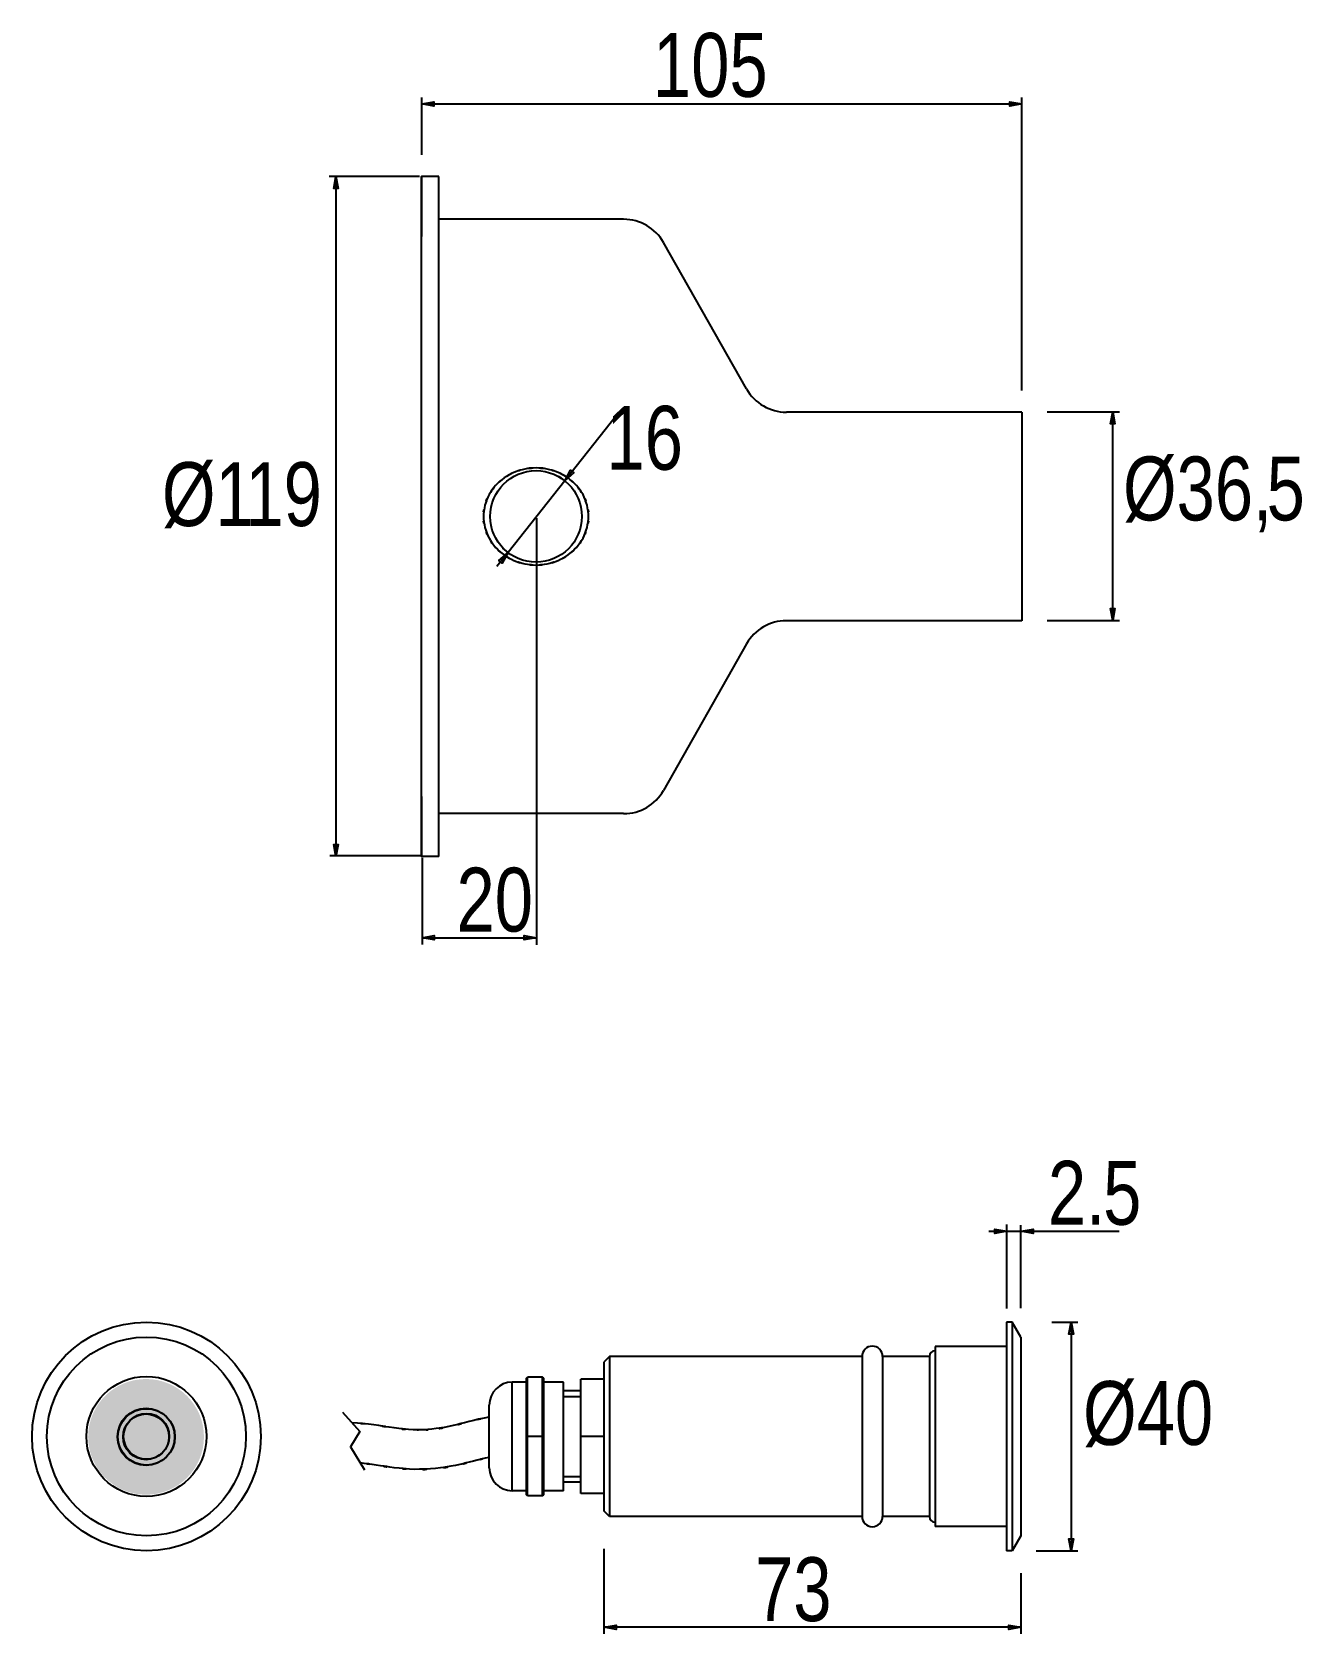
# Model space of a CAD drawing. Extents: x 8 to 156, y 25 to 212.
import ezdxf

# ---------------------------------------------------------------- set-up
doc = ezdxf.new("R2010")
doc.units = 0
doc.layers.add('LIVELLO_1', color=160, linetype='Continuous')
doc.styles.add('STD', font='txt')

# ---------------------------------------------------------------- blocks, each defined once
blk = doc.blocks.new('AI9-BLK1')
at = {"layer": 'LIVELLO_1'}
h = blk.add_hatch(color=250, dxfattribs=at)
h.dxf.hatch_style = 2
edge = h.paths.add_edge_path()
edge.add_spline(control_points=[(-60.73, -76.94), (-60.73, -76.94), (-60.73, -76.94), (-60.73, -76.94), (-62.59, -76.94), (-64.28, -76.18), (-65.5, -74.97), (-66.72, -73.74), (-67.48, -72.06), (-67.48, -70.19), (-67.48, -68.32), (-66.72, -66.64), (-65.5, -65.41), (-64.28, -64.2), (-62.59, -63.44), (-60.73, -63.44), (-58.86, -63.44), (-57.17, -64.2), (-55.95, -65.41), (-54.73, -66.64), (-53.97, -68.32), (-53.97, -70.19), (-53.97, -72.06), (-54.73, -73.74), (-55.95, -74.97), (-57.17, -76.18), (-58.86, -76.94), (-60.73, -76.94)], knot_values=[0, 0, 0, 0, 1, 1, 1, 2, 2, 2, 3, 3, 3, 4, 4, 4, 5, 5, 5, 6, 6, 6, 7, 7, 7, 8, 8, 8, 9, 9, 9, 9], degree=3, periodic=0)
edge = h.paths.add_edge_path(flags=16)
edge.add_spline(control_points=[(-60.73, -63.06), (-64.66, -63.06), (-67.85, -66.26), (-67.85, -70.19), (-67.85, -74.12), (-64.66, -77.32), (-60.73, -77.32), (-56.79, -77.32), (-53.6, -74.12), (-53.6, -70.19), (-53.6, -66.26), (-56.79, -63.06), (-60.73, -63.06)], knot_values=[0, 0, 0, 0, 1, 1, 1, 2, 2, 2, 3, 3, 3, 4, 4, 4, 4], degree=3, periodic=0)
h = blk.add_hatch(color=254, dxfattribs=at)
h.dxf.hatch_style = 2
edge = h.paths.add_edge_path()
edge.add_spline(control_points=[(-60.73, -63.44), (-62.59, -63.44), (-64.28, -64.2), (-65.5, -65.41), (-66.72, -66.64), (-67.48, -68.32), (-67.48, -70.19), (-67.48, -72.06), (-66.72, -73.74), (-65.5, -74.97), (-64.28, -76.18), (-62.59, -76.94), (-60.73, -76.94), (-58.86, -76.94), (-57.17, -76.18), (-55.95, -74.97), (-54.73, -73.74), (-53.97, -72.06), (-53.97, -70.19), (-53.97, -68.32), (-54.73, -66.64), (-55.95, -65.41), (-57.17, -64.2), (-58.86, -63.44), (-60.73, -63.44)], knot_values=[0, 0, 0, 0, 1, 1, 1, 2, 2, 2, 3, 3, 3, 4, 4, 4, 5, 5, 5, 6, 6, 6, 7, 7, 7, 8, 8, 8, 8], degree=3, periodic=0)
at = {"layer": 'LIVELLO_1', "color": 7}
for p, q in [((-28.55, 79.39), (-28.55, 86.11)), ((41.43, 51.89), (41.43, 86.11)), ((-28.55, 85.34), (41.42, 85.34)), ((-28.84, 76.89), (-39.35, 76.89)), ((-38.58, 76.89), (-38.58, -2.46)), ((-26.58, 76.89), (-28.58, 76.89)), ((-5.02, 71.88), (-26.58, 71.88)), ((9.32, 52.08), (-0.38, 69.18)), ((41.42, 49.38), (13.96, 49.38)), ((41.42, 49.38), (41.42, 25.04)), ((44.39, 49.4), (52.8, 49.4)), ((52.02, 25.07), (52.02, 49.4)), ((-11.88, 41.37), (-12.49, 41.85)), ((-15.19, 36.99), (-15.19, -12.79)), ((-18.51, 33.01), (-19.12, 33.49)), ((41.42, 25.04), (13.96, 25.04)), ((44.39, 25.07), (52.8, 25.07)), ((9.32, 22.34), (-0.38, 5.23)), ((-5.02, 2.53), (-26.58, 2.53)), ((-28.75, -2.41), (-39.28, -2.41)), ((-26.58, -2.47), (-28.58, -2.47)), ((-28.53, -2.62), (-28.53, -12.73)), ((-28.53, -11.95), (-15.21, -11.95)), ((39.67, -55.23), (39.67, -45.42)), ((41.31, -55.19), (41.31, -45.5)), ((40.31, -56.81), (39.65, -56.81)), ((39.65, -56.81), (39.65, -83.48)), ((41.31, -58.54), (40.31, -56.81)), ((40.31, -56.81), (40.31, -83.48)), ((44.92, -56.81), (47.95, -56.81)), ((47.17, -56.81), (47.17, -83.48)), ((39.65, -59.64), (31.31, -59.64)), ((31.31, -59.64), (31.31, -80.65)), ((41.31, -58.54), (41.31, -81.75)), ((-6.69, -60.81), (-7.35, -61.47)), ((-7.35, -61.47), (-7.35, -78.81)), ((22.78, -60.81), (-6.69, -60.81)), ((-6.69, -60.81), (-6.69, -79.48)), ((22.78, -60.81), (22.78, -79.48)), ((30.65, -60.81), (25.18, -60.81)), ((25.18, -60.81), (25.18, -79.48)), ((-16.35, -63.35), (-16.22, -63.21)), ((-16.35, -70.14), (-16.35, -63.35)), ((-14.49, -63.21), (-16.22, -63.21)), ((-14.35, -63.35), (-14.49, -63.21)), ((-14.49, -70.14), (-14.49, -63.21)), ((-14.35, -70.14), (-14.35, -63.35)), ((-7.35, -63.47), (-10.02, -63.47)), ((-16.35, -63.81), (-18.02, -63.81)), ((-12.02, -63.81), (-14.35, -63.81)), ((-10.02, -64.81), (-12.02, -64.81)), ((-12.02, -65.48), (-10.02, -65.48)), ((-16.35, -76.94), (-16.35, -70.14)), ((-16.35, -70.14), (-16.22, -70.14)), ((-14.49, -70.14), (-16.22, -70.14)), ((-14.35, -70.14), (-14.49, -70.14)), ((-14.49, -77.07), (-14.49, -70.14)), ((-14.35, -76.94), (-14.35, -70.14)), ((-7.35, -70.14), (-10.02, -70.14)), ((-16.35, -76.48), (-18.02, -76.48)), ((-12.02, -76.48), (-14.35, -76.48)), ((-12.02, -74.81), (-10.02, -74.81)), ((-10.02, -75.48), (-12.02, -75.48)), ((-16.22, -77.07), (-16.35, -76.94)), ((-14.49, -77.07), (-16.22, -77.07)), ((-14.49, -77.07), (-14.35, -76.94)), ((-7.35, -76.81), (-10.02, -76.81)), ((-6.69, -79.48), (-7.35, -78.81)), ((22.78, -79.48), (-6.69, -79.48)), ((30.65, -79.48), (25.18, -79.48)), ((39.65, -80.65), (31.31, -80.65)), ((41.31, -81.75), (40.31, -83.48)), ((-7.34, -83.25), (-7.34, -93.19)), ((40.31, -83.48), (39.65, -83.48)), ((43.08, -83.48), (47.95, -83.48)), ((41.31, -86.11), (41.31, -93.19)), ((41.31, -92.41), (-7.29, -92.41))]:
    blk.add_line(p, q, dxfattribs=at)
for points in [[(-28.55, 85.34), (-27.15, 85.59), (-27.15, 85.08), (-28.55, 85.34)], [(41.42, 85.34), (40.02, 85.08), (40.02, 85.59), (41.42, 85.34)], [(-38.58, 76.89), (-38.32, 75.48), (-38.83, 75.48), (-38.58, 76.89)], [(-5.86, 48.97), (-11.88, 41.37), (-18.51, 33.01), (-19.81, 31.36)], [(52.02, 49.4), (52.27, 48), (51.77, 48), (52.02, 49.4)], [(-11.88, 41.37), (-11.21, 42.62), (-10.82, 42.31), (-11.88, 41.37)], [(-18.51, 33.01), (-19.18, 31.76), (-19.57, 32.07), (-18.51, 33.01)], [(52.02, 25.07), (51.77, 26.47), (52.27, 26.47), (52.02, 25.07)], [(-38.58, -2.46), (-38.83, -1.06), (-38.32, -1.06), (-38.58, -2.46)], [(-28.53, -11.95), (-27.13, -11.7), (-27.13, -12.2), (-28.53, -11.95)], [(-15.21, -11.95), (-16.61, -12.2), (-16.61, -11.7), (-15.21, -11.95)], [(37.57, -46.2), (39.67, -46.2), (41.33, -46.2), (52.76, -46.2)], [(39.67, -46.2), (38.26, -46.45), (38.26, -45.95), (39.67, -46.2)], [(41.33, -46.2), (42.73, -45.95), (42.73, -46.45), (41.33, -46.2)], [(47.17, -56.81), (47.43, -58.21), (46.92, -58.21), (47.17, -56.81)], [(-16.22, -77.07), (-16.22, -70.14), (-16.22, -63.21)], [(-10.02, -76.81), (-10.02, -70.14), (-10.02, -63.47)], [(-18.02, -76.48), (-18.02, -70.14), (-18.02, -63.81)], [(-12.02, -76.48), (-12.02, -70.14), (-12.02, -63.81)], [(-20.69, -73.81), (-20.69, -70.14), (-20.69, -66.48)], [(-37.83, -67.3), (-35.79, -69.55), (-36.89, -71.34), (-35.24, -74.05)], [(47.17, -83.48), (46.92, -82.08), (47.43, -82.08), (47.17, -83.48)], [(-7.29, -92.41), (-5.89, -92.16), (-5.89, -92.66), (-7.29, -92.41)], [(41.31, -92.41), (39.92, -92.66), (39.92, -92.16), (41.31, -92.41)]]:
    blk.add_lwpolyline(points, dxfattribs=at)
for centre, radius in [((-15.24, 37.21), 5.34), ((-60.68, -70.14), 13.34), ((-60.68, -70.14), 11.6), ((-60.68, -70.14), 7), ((-60.68, -70.13), 2.67)]:
    blk.add_circle(centre, radius, dxfattribs=at)
blk.add_ellipse((-60.68, -70.19), major_axis=(3.33, 0), ratio=0.987367, dxfattribs=at)
for points, knots in [([(-28.58, 4.53), (-28.58, -7.9), (-28.58, -3.35), (-28.58, 14.7), (-28.58, 14.7), (-28.58, 69.88), (-28.58, 69.88), (-28.58, 79.22), (-28.58, 79.22), (-28.58, 69.88)], [0, 0, 0, 0, 1, 1, 1, 2, 2, 2, 3, 3, 3, 3]), ([(-26.58, -2.47), (-26.58, -2.47), (-26.58, 15.3), (-26.58, 37.21), (-26.58, 59.12), (-26.58, 76.89), (-26.58, 76.89)], [0, 0, 0, 0, 1, 1, 1, 2, 2, 2, 2]), ([(-9.11, 37.21), (-9.29, 35.23), (-8.96, 37.86), (-9.28, 35.9), (-9.95, 34.03), (-8.97, 36.48), (-9.76, 34.67), (-10.86, 33.01), (-9.33, 35.17), (-10.53, 33.59), (-11.97, 32.23), (-9.99, 33.98), (-11.51, 32.71), (-13.21, 31.69), (-10.91, 32.98), (-12.66, 32.07), (-14.54, 31.42), (-12.02, 32.21), (-13.93, 31.67), (-15.9, 31.42), (-13.26, 31.68), (-15.24, 31.54), (-17.22, 31.68), (-14.59, 31.42), (-16.56, 31.67), (-18.47, 32.21), (-15.95, 31.42), (-17.82, 32.07), (-19.58, 32.98), (-17.27, 31.69), (-18.97, 32.71), (-20.49, 33.98), (-18.52, 32.23), (-19.96, 33.59), (-21.16, 35.17), (-19.63, 33.01), (-20.72, 34.67), (-21.52, 36.48), (-20.54, 34.03), (-21.21, 35.9), (-21.53, 37.86), (-21.19, 35.23), (-21.38, 37.21), (-21.19, 39.18), (-21.53, 36.56), (-21.21, 38.52), (-20.54, 40.39), (-21.52, 37.93), (-20.72, 39.75), (-19.63, 41.4), (-21.16, 39.25), (-19.96, 40.82), (-18.52, 42.19), (-20.49, 40.43), (-18.97, 41.7), (-17.27, 42.72), (-19.58, 41.43), (-17.82, 42.35), (-15.95, 43), (-18.47, 42.2), (-16.56, 42.74), (-14.59, 43), (-17.22, 42.73), (-15.24, 42.88), (-13.26, 42.73), (-15.9, 43), (-13.93, 42.74), (-12.02, 42.2), (-14.54, 43), (-12.66, 42.35), (-10.91, 41.43), (-13.21, 42.72), (-11.51, 41.7), (-9.99, 40.43), (-11.97, 42.19), (-10.53, 40.82), (-9.33, 39.25), (-10.86, 41.4), (-9.76, 39.75), (-8.97, 37.93), (-9.95, 40.39), (-9.28, 38.52), (-8.96, 36.56), (-9.29, 39.18), (-9.11, 37.21)], [0, 0, 0, 0, 1, 1, 1, 2, 2, 2, 3, 3, 3, 4, 4, 4, 5, 5, 5, 6, 6, 6, 7, 7, 7, 8, 8, 8, 9, 9, 9, 10, 10, 10, 11, 11, 11, 12, 12, 12, 13, 13, 13, 14, 14, 14, 15, 15, 15, 16, 16, 16, 17, 17, 17, 18, 18, 18, 19, 19, 19, 20, 20, 20, 21, 21, 21, 22, 22, 22, 23, 23, 23, 24, 24, 24, 25, 25, 25, 26, 26, 26, 27, 27, 27, 28, 28, 28, 28]), ([(25.18, -60.81), (25.18, -60.14), (24.64, -59.61), (23.98, -59.61), (23.32, -59.61), (22.78, -60.14), (22.78, -60.81)], [0, 0, 0, 0, 1, 1, 1, 2, 2, 2, 2]), ([(30.65, -60.81), (30.65, -60.81), (30.65, -79.48), (30.65, -79.48), (30.65, -79.85), (30.95, -80.14), (31.31, -80.14)], [0, 0, 0, 0, 1, 1, 1, 2, 2, 2, 2]), ([(-60.73, -73.52), (-58.88, -73.52), (-57.39, -72.03), (-57.39, -70.19), (-57.39, -68.35), (-58.88, -66.85), (-60.73, -66.85), (-62.57, -66.85), (-64.06, -68.35), (-64.06, -70.19), (-64.06, -72.03), (-62.57, -73.52), (-60.73, -73.52)], [0, 0, 0, 0, 1, 1, 1, 2, 2, 2, 3, 3, 3, 4, 4, 4, 4]), ([(-60.73, -72.86), (-59.25, -72.86), (-58.06, -71.66), (-58.06, -70.19), (-58.06, -68.72), (-59.25, -67.52), (-60.73, -67.52), (-62.2, -67.52), (-63.4, -68.72), (-63.4, -70.19), (-63.4, -71.66), (-62.2, -72.86), (-60.73, -72.86)], [0, 0, 0, 0, 1, 1, 1, 2, 2, 2, 3, 3, 3, 4, 4, 4, 4]), ([(-20.74, -67.89), (-24.22, -68.61), (-19.6, -67.59), (-23.05, -68.4), (-26.36, -69.25), (-21.95, -68.15), (-25.26, -68.96), (-28.48, -69.55), (-24.17, -68.83), (-27.41, -69.31), (-29.03, -69.43), (-26.87, -69.3), (-28.49, -69.38), (-30.12, -69.38), (-27.95, -69.4), (-29.57, -69.37), (-32.92, -69.08), (-28.46, -69.53), (-31.8, -69.15), (-35.32, -68.61), (-30.62, -69.33), (-34.15, -68.79), (-37.95, -68.39), (-32.88, -68.83), (-36.69, -68.57)], [0, 0, 0, 0, 1, 1, 1, 2, 2, 2, 3, 3, 3, 4, 4, 4, 5, 5, 5, 6, 6, 6, 7, 7, 7, 8, 8, 8, 8]), ([(-20.74, -72.58), (-23.41, -73.23), (-19.86, -72.34), (-22.52, -73.02), (-25.67, -73.8), (-21.46, -72.79), (-24.63, -73.53), (-28.14, -74.13), (-23.44, -73.4), (-26.97, -73.89), (-30.64, -74.09), (-25.75, -73.91), (-29.42, -73.98), (-32.96, -73.75), (-28.25, -74.12), (-31.77, -73.79), (-34.97, -73.34), (-30.71, -73.97), (-33.9, -73.48), (-36.66, -73.08), (-32.98, -73.59), (-35.74, -73.23)], [0, 0, 0, 0, 1, 1, 1, 2, 2, 2, 3, 3, 3, 4, 4, 4, 5, 5, 5, 6, 6, 6, 7, 7, 7, 7]), ([(22.78, -79.48), (22.78, -80.14), (23.32, -80.68), (23.98, -80.68), (24.64, -80.68), (25.18, -80.14), (25.18, -79.48)], [0, 0, 0, 0, 1, 1, 1, 2, 2, 2, 2])]:
    blk.add_open_spline(points, degree=3, knots=knots, dxfattribs=at)
for points in [[(-0.38, 69.18), (-1.33, 70.85), (-3.1, 71.88), (-5.02, 71.88)], [(9.32, 52.08), (10.27, 50.41), (12.04, 49.38), (13.96, 49.38)], [(13.96, 25.04), (12.04, 25.04), (10.27, 24.01), (9.32, 22.34)], [(-5.02, 2.53), (-3.1, 2.53), (-1.33, 3.57), (-0.38, 5.23)], [(31.31, -60.14), (30.95, -60.14), (30.65, -60.44), (30.65, -60.81)], [(-18.02, -63.81), (-19.49, -63.81), (-20.69, -65), (-20.69, -66.48)], [(-20.69, -73.81), (-20.69, -75.28), (-19.49, -76.48), (-18.02, -76.48)]]:
    blk.add_open_spline(points, degree=3, dxfattribs=at)
at = {"layer": 'LIVELLO_1', "color": 7, "char_height": 7.4514, "attachment_point": 1, "style": 'STD'}
for s, insert in [('\\fArial Narrow|b0|i0;\\H7.4514;\\W0.94;\\C7;105', (-1.61, 93.62)), ('\\fArial Narrow|b0|i0;\\H7.4514;\\W0.94;\\C7;16', (-7.03, 50.11)), ('\\fArial Narrow|b0|i0;\\H7.4514;\\W0.94;\\C7;Ø1', (-58.87, 43.54)), ('\\fArial Narrow|b0|i0;\\H7.4514;\\W0.94;\\C7;19', (-49.14, 43.54)), ('\\fArial Narrow|b0|i0;\\H7.4514;\\W0.94;\\C7;Ø36,', (53.22, 44.2)), ('\\fArial Narrow|b0|i0;\\H7.4514;\\W0.94;\\C7;5', (69.97, 44.2)), ('\\fArial Narrow|b0|i0;\\H7.4514;\\W0.94;\\C7;20', (-24.52, -3.78)), ('\\fArial Narrow|b0|i0;\\H7.4514;\\W0.94;\\C7;2.', (44.46, -37.99)), ('\\fArial Narrow|b0|i0;\\H7.4514;\\W0.94;\\C7;5', (50.9, -37.99)), ('\\fArial Narrow|b0|i0;\\H7.4514;\\W0.94;\\C7;Ø40', (48.56, -63.68)), ('\\fArial Narrow|b0|i0;\\H7.4514;\\W0.94;\\C7;73', (10.3, -84.24))]:
    blk.add_mtext(s, dxfattribs=dict(at, insert=insert))

msp = doc.modelspace()

# ---------------------------------------------------------------- block references
at = {"layer": 'LIVELLO_1', "color": 7}
msp.add_blockref('AI9-BLK1', (82.409096, 118.456163), dxfattribs=at)

doc.saveas('drawing.dxf')
